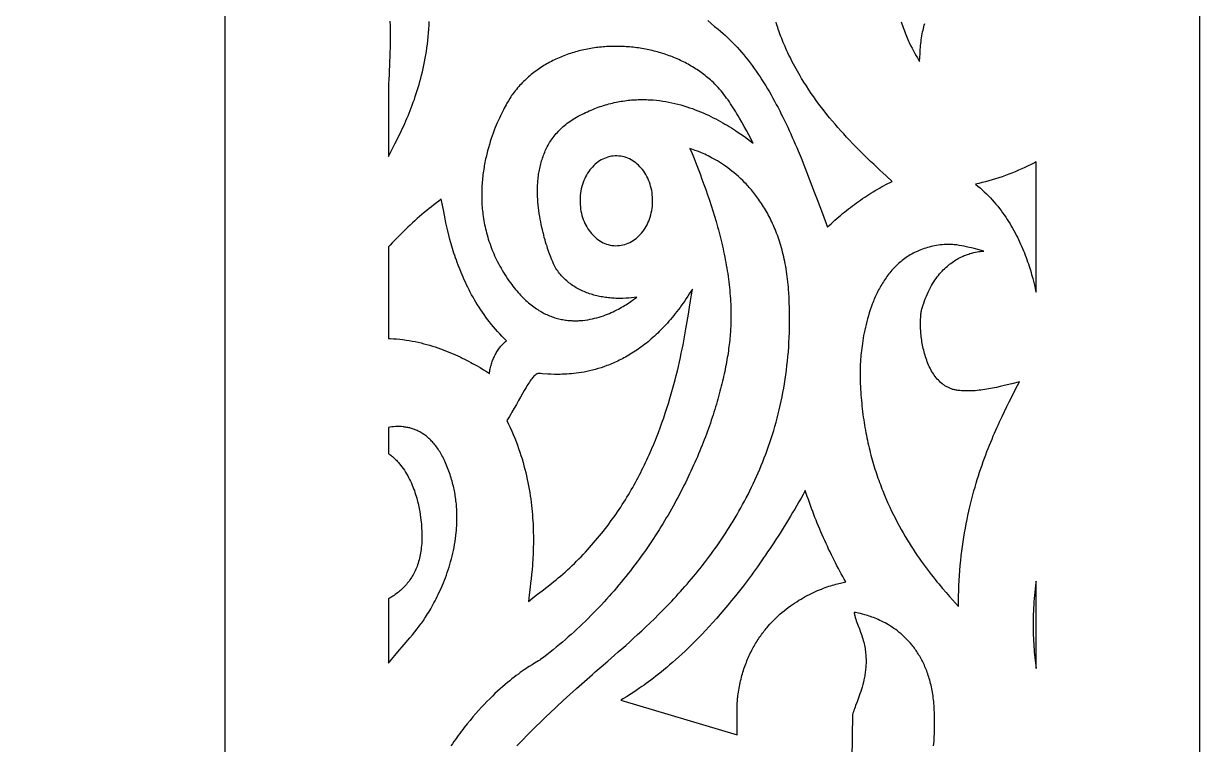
# Model space of a CAD drawing. Extents: x -750 to 750, y -1000 to 1000.
# Drawn here: x 462.2 to 750, y -766.8 to -590.3 of the extents above; entities that cross this region are included whole.
import ezdxf

# ---------------------------------------------------------------- set-up
doc = ezdxf.new("R2010")
doc.units = 0
doc.layers.add('LAYER_1', color=18, linetype='CONTINUOUS')

msp = doc.modelspace()

# ---------------------------------------------------------------- linework, layer by layer
at = {"layer": 'LAYER_1'}
msp.add_lwpolyline([(750, 1000), (750, -1000), (511.5, -1000), (511.5, -26.78, -0.552147), (473.91, 68.45, -0.070235), (474.88, 69.45, 0.182251), (510.5, 127.16, -0.489736), (485.57, 203.28, -0.214305), (489.06, 205.44, 1), (483.05, 250.67, -0.426497), (477.41, 255.17), (475.67, 274.46, -0.515467)], format="xyb", dxfattribs=at)
for points in [[(551.86, -589.76), (551.89, -590.84), (551.9, -591.92), (551.91, -593.01), (551.9, -594.1), (551.89, -595.19), (551.88, -596.28), (551.85, -597.37), (551.82, -598.47), (551.78, -599.56), (551.74, -600.65), (551.69, -601.75), (551.63, -602.84), (551.57, -603.94), (551.5, -605.04), (551.5, -605.08), (551.5, -622.82), (552.08, -621.72), (552.58, -620.77), (553.09, -619.77), (553.62, -618.73), (554.15, -617.66), (554.42, -617.1), (554.69, -616.53), (554.96, -615.96), (555.23, -615.37), (555.5, -614.77), (555.76, -614.16), (556.03, -613.54), (556.3, -612.91), (556.56, -612.27), (556.82, -611.61), (557.08, -610.95), (557.33, -610.28), (557.58, -609.59), (557.83, -608.89), (558.07, -608.19), (558.31, -607.47), (558.55, -606.74), (558.77, -606), (558.99, -605.25), (559.21, -604.48), (559.42, -603.71), (559.62, -602.92), (559.81, -602.13), (559.99, -601.32), (560.17, -600.5), (560.34, -599.67), (560.49, -598.83), (560.64, -597.98), (560.78, -597.12), (560.91, -596.24), (561.03, -595.35), (561.13, -594.46), (561.22, -593.55), (561.31, -592.63), (561.38, -591.7), (561.43, -590.75), (561.47, -589.8)], [(629.64, -589.6), (630.49, -590.32), (631.33, -591.02), (632.16, -591.69), (632.78, -592.2), (633.39, -592.72), (633.99, -593.26), (634.58, -593.8), (635.16, -594.36), (635.73, -594.94), (636.29, -595.52), (636.85, -596.12), (637.4, -596.72), (637.94, -597.34), (638.47, -597.97), (638.99, -598.61), (639.51, -599.26), (640.02, -599.92), (640.52, -600.6), (641.01, -601.28), (641.5, -601.97), (641.98, -602.67), (642.45, -603.37), (642.92, -604.09), (643.38, -604.82), (643.83, -605.55), (644.28, -606.29), (644.72, -607.04), (645.16, -607.8), (645.59, -608.56), (646.01, -609.33), (646.43, -610.11), (646.84, -610.89), (647.25, -611.68), (647.65, -612.47), (648.05, -613.27), (648.44, -614.08), (648.83, -614.89), (649.21, -615.7), (649.59, -616.52), (649.96, -617.34), (650.33, -618.17), (650.7, -619), (651.06, -619.84), (651.42, -620.67), (651.78, -621.51), (652.47, -623.2), (653.16, -624.9), (653.84, -626.6), (654.5, -628.3), (655.15, -630.01), (655.8, -631.72), (656.44, -633.42), (657.7, -636.81), (658.95, -640.17), (659.4, -639.74), (659.85, -639.31), (660.31, -638.89), (660.77, -638.47), (661.24, -638.06), (661.71, -637.65), (662.18, -637.25), (662.65, -636.85), (663.13, -636.46), (663.61, -636.07), (664.1, -635.69), (664.58, -635.31), (665.07, -634.94), (665.56, -634.57), (666.06, -634.21), (666.56, -633.86), (667.06, -633.51), (667.56, -633.16), (668.06, -632.82), (668.57, -632.49), (669.08, -632.16), (669.59, -631.84), (670.1, -631.52), (670.62, -631.21), (671.14, -630.91), (671.66, -630.61), (672.18, -630.31), (672.7, -630.03), (673.23, -629.74), (673.76, -629.47), (674.28, -629.2), (674.81, -628.94), (673.29, -627.56), (672.53, -626.87), (671.77, -626.17), (671.02, -625.47), (670.26, -624.76), (669.51, -624.05), (668.76, -623.33), (668.02, -622.61), (667.27, -621.87), (666.54, -621.14), (665.8, -620.39), (665.07, -619.64), (664.35, -618.89), (663.63, -618.12), (662.92, -617.35), (662.22, -616.57), (661.52, -615.78), (660.82, -614.98), (660.14, -614.18), (659.46, -613.36), (658.79, -612.54), (658.13, -611.71), (657.48, -610.87), (656.84, -610.01), (656.21, -609.15), (655.58, -608.28), (654.97, -607.4), (654.37, -606.51), (653.78, -605.6), (653.2, -604.69), (652.91, -604.22), (652.63, -603.76), (652.27, -603.15), (651.92, -602.56), (651.58, -601.97), (651.25, -601.38), (650.94, -600.81), (650.63, -600.24), (650.34, -599.68), (650.05, -599.12), (649.78, -598.57), (649.52, -598.03), (649.26, -597.5), (649.02, -596.97), (648.78, -596.45), (648.56, -595.94), (648.34, -595.44), (648.13, -594.94), (647.93, -594.46), (647.74, -593.98), (647.56, -593.5), (647.38, -593.04), (647.21, -592.58), (647.06, -592.13), (646.9, -591.69), (646.76, -591.26), (646.62, -590.84), (646.49, -590.42), (646.37, -590.01)], [(677, -589.89), (677.15, -590.35), (677.3, -590.81), (677.45, -591.26), (677.61, -591.7), (677.77, -592.14), (677.94, -592.57), (678.1, -592.99), (678.27, -593.4), (678.44, -593.81), (678.62, -594.2), (678.79, -594.59), (678.97, -594.97), (679.31, -595.69), (679.66, -596.38), (680, -597.03), (680.33, -597.64), (680.65, -598.21), (680.96, -598.72), (681.24, -599.19), (681.51, -599.62), (681.55, -598.64), (681.6, -597.67), (681.63, -597.18), (681.66, -596.69), (681.7, -596.21), (681.74, -595.72), (681.79, -595.24), (681.85, -594.76), (681.91, -594.28), (681.98, -593.8), (682.05, -593.32), (682.14, -592.85), (682.23, -592.37), (682.34, -591.9), (682.43, -591.49), (682.54, -591.09), (682.65, -590.68), (682.76, -590.29)], [(582.93, -767.13), (583.72, -766.3), (584.52, -765.47), (585.32, -764.65), (586.13, -763.84), (586.93, -763.04), (587.74, -762.24), (588.56, -761.44), (589.37, -760.66), (590.19, -759.87), (591.01, -759.1), (592.65, -757.56), (594.29, -756.05), (595.92, -754.55), (597.55, -753.08), (600.78, -750.18), (601.42, -749.61), (602.1, -749.01), (603.57, -747.74), (605.16, -746.37), (606.86, -744.9), (607.74, -744.13), (608.65, -743.33), (609.58, -742.51), (610.54, -741.66), (611.51, -740.78), (612.49, -739.88), (613.5, -738.95), (614.51, -738), (615.54, -737.01), (616.58, -736), (617.63, -734.96), (618.69, -733.9), (619.75, -732.8), (620.28, -732.25), (620.82, -731.68), (621.35, -731.11), (621.89, -730.53), (622.42, -729.94), (622.96, -729.35), (623.5, -728.75), (624.03, -728.14), (624.57, -727.53), (625.1, -726.9), (625.64, -726.27), (626.17, -725.64), (626.7, -724.99), (627.23, -724.34), (627.76, -723.68), (628.29, -723.01), (628.82, -722.34), (629.34, -721.66), (629.86, -720.97), (630.38, -720.27), (630.89, -719.57), (631.41, -718.85), (631.92, -718.13), (632.43, -717.41), (632.93, -716.67), (633.43, -715.93), (633.92, -715.18), (634.42, -714.42), (634.9, -713.65), (635.39, -712.88), (635.87, -712.09), (636.34, -711.3), (636.81, -710.51), (637.27, -709.7), (637.73, -708.89), (638.18, -708.06), (638.63, -707.23), (639.07, -706.4), (639.51, -705.55), (639.94, -704.7), (640.36, -703.83), (640.77, -702.96), (641.18, -702.08), (641.58, -701.2), (641.98, -700.3), (642.36, -699.4), (642.74, -698.49), (643.11, -697.57), (643.48, -696.64), (643.83, -695.7), (644.18, -694.76), (644.52, -693.8), (644.85, -692.84), (645.17, -691.87), (645.48, -690.89), (645.78, -689.9), (646.07, -688.91), (646.35, -687.9), (646.62, -686.89), (646.88, -685.87), (647.14, -684.84), (647.38, -683.8), (647.61, -682.75), (647.83, -681.69), (648.03, -680.63), (648.23, -679.55), (648.41, -678.47), (648.59, -677.38), (648.75, -676.28), (648.9, -675.17), (649.04, -674.05), (649.16, -672.92), (649.27, -671.78), (649.37, -670.64), (649.46, -669.48), (649.53, -668.32), (649.59, -667.14), (649.64, -665.96), (649.67, -664.77), (649.69, -663.57), (649.69, -662.36), (649.68, -661.14), (649.65, -659.91), (649.61, -658.67), (649.56, -657.43), (649.49, -656.17), (649.44, -655.49), (649.39, -654.82), (649.33, -654.16), (649.26, -653.5), (649.19, -652.85), (649.11, -652.22), (649.02, -651.59), (648.93, -650.97), (648.83, -650.35), (648.73, -649.75), (648.62, -649.15), (648.5, -648.56), (648.38, -647.98), (648.25, -647.41), (648.12, -646.85), (647.98, -646.29), (647.83, -645.74), (647.68, -645.2), (647.53, -644.67), (647.37, -644.14), (647.21, -643.62), (647.04, -643.11), (646.86, -642.61), (646.68, -642.11), (646.5, -641.62), (646.32, -641.14), (646.12, -640.67), (645.93, -640.2), (645.73, -639.74), (645.53, -639.29), (645.32, -638.84), (645.11, -638.41), (644.9, -637.97), (644.68, -637.55), (644.46, -637.13), (644.24, -636.72), (644.01, -636.32), (643.78, -635.92), (643.55, -635.53), (643.31, -635.15), (643.07, -634.77), (642.83, -634.4), (642.59, -634.03), (642.35, -633.67), (642.1, -633.32), (641.85, -632.98), (641.6, -632.64), (641.35, -632.3), (641.09, -631.98), (640.84, -631.65), (640.58, -631.34), (640.32, -631.03), (640.06, -630.73), (639.8, -630.43), (639.54, -630.14), (639.28, -629.85), (639.01, -629.57), (638.75, -629.3), (638.22, -628.76), (637.69, -628.25), (637.15, -627.76), (636.62, -627.3), (636.09, -626.85), (635.56, -626.42), (635.04, -626.01), (634.52, -625.62), (634, -625.25), (633.49, -624.9), (632.99, -624.57), (632.49, -624.26), (632, -623.96), (631.53, -623.68), (631.06, -623.41), (630.6, -623.16), (630.16, -622.93), (629.73, -622.71), (629.31, -622.51), (628.91, -622.32), (628.52, -622.14), (628.15, -621.98), (627.8, -621.83), (627.16, -621.57), (626.59, -621.36), (625.73, -621.06), (625.45, -620.97), (625.28, -620.91), (625.79, -622.14), (626.29, -623.38), (626.78, -624.62), (627.27, -625.88), (627.75, -627.14), (628.23, -628.41), (628.7, -629.68), (629.16, -630.96), (629.61, -632.25), (630.05, -633.55), (630.48, -634.85), (630.89, -636.16), (631.29, -637.47), (631.68, -638.79), (631.87, -639.45), (632.06, -640.11), (632.24, -640.77), (632.41, -641.44), (632.59, -642.1), (632.76, -642.77), (632.92, -643.44), (633.08, -644.11), (633.24, -644.78), (633.39, -645.45), (633.53, -646.12), (633.67, -646.79), (633.81, -647.46), (633.94, -648.14), (634.07, -648.82), (634.19, -649.49), (634.3, -650.17), (634.41, -650.85), (634.52, -651.53), (634.62, -652.21), (634.71, -652.89), (634.79, -653.57), (634.88, -654.25), (634.95, -654.93), (635.02, -655.61), (635.08, -656.3), (635.13, -656.98), (635.18, -657.67), (635.22, -658.35), (635.26, -659.04), (635.29, -659.72), (635.31, -660.41), (635.32, -661.1), (635.33, -661.78), (635.33, -662.47), (635.32, -663.16), (635.31, -663.6), (635.3, -664.04), (635.28, -664.49), (635.25, -664.95), (635.23, -665.42), (635.19, -665.89), (635.16, -666.37), (635.12, -666.86), (635.07, -667.35), (635.02, -667.85), (634.96, -668.36), (634.9, -668.87), (634.83, -669.39), (634.76, -669.92), (634.69, -670.45), (634.61, -670.99), (634.52, -671.53), (634.43, -672.08), (634.34, -672.64), (634.24, -673.2), (634.13, -673.76), (634.02, -674.34), (633.91, -674.91), (633.79, -675.5), (633.66, -676.08), (633.53, -676.68), (633.4, -677.27), (633.26, -677.88), (633.11, -678.48), (632.96, -679.1), (632.8, -679.71), (632.64, -680.33), (632.47, -680.96), (632.3, -681.59), (632.12, -682.22), (631.94, -682.86), (631.75, -683.5), (631.56, -684.15), (631.36, -684.8), (631.16, -685.45), (630.94, -686.11), (630.73, -686.77), (630.51, -687.43), (630.28, -688.1), (630.05, -688.77), (629.81, -689.45), (629.57, -690.12), (629.32, -690.8), (629.06, -691.48), (628.8, -692.17), (628.53, -692.86), (628.26, -693.55), (627.98, -694.24), (627.7, -694.93), (627.41, -695.63), (627.11, -696.33), (626.81, -697.03), (626.5, -697.74), (626.19, -698.44), (625.87, -699.15), (625.54, -699.86), (625.21, -700.57), (624.87, -701.28), (624.53, -701.99), (624.18, -702.71), (623.82, -703.42), (623.46, -704.14), (623.09, -704.86), (622.72, -705.57), (622.34, -706.29), (621.95, -707.01), (621.56, -707.73), (621.16, -708.45), (620.75, -709.17), (620.34, -709.9), (619.92, -710.62), (619.49, -711.34), (619.06, -712.06), (618.63, -712.78), (618.18, -713.5), (617.73, -714.23), (617.27, -714.95), (616.81, -715.67), (616.34, -716.39), (615.86, -717.11), (615.38, -717.82), (614.88, -718.54), (614.39, -719.26), (613.88, -719.97), (613.37, -720.69), (612.85, -721.4), (612.33, -722.11), (611.8, -722.82), (611.26, -723.53), (610.72, -724.24), (610.16, -724.94), (609.61, -725.65), (609.04, -726.35), (608.47, -727.05), (607.89, -727.74), (607.3, -728.44), (606.71, -729.13), (606.11, -729.82), (605.5, -730.51), (604.88, -731.19), (604.26, -731.88), (603.63, -732.56), (603, -733.23), (602.35, -733.91), (601.7, -734.58), (601.04, -735.24), (600.38, -735.91), (599.7, -736.57), (599.02, -737.23), (598.34, -737.88), (597.64, -738.53), (596.94, -739.17), (596.23, -739.82), (595.51, -740.45), (594.79, -741.09), (594.06, -741.72), (593.32, -742.34), (592.57, -742.96), (591.81, -743.58), (591.05, -744.19), (590.28, -744.8), (589.5, -745.4), (588.72, -746), (588.63, -746.06), (588.51, -746.14), (588.2, -746.33), (587.25, -746.89), (586.63, -747.27), (585.92, -747.72), (585.53, -747.97), (585.12, -748.25), (584.69, -748.54), (584.24, -748.85), (583.77, -749.18), (583.29, -749.53), (582.78, -749.91), (582.26, -750.3), (581.73, -750.72), (581.17, -751.16), (580.61, -751.63), (580.03, -752.12), (579.43, -752.63), (578.82, -753.17), (578.2, -753.73), (577.57, -754.32), (576.93, -754.94), (576.27, -755.58), (575.61, -756.25), (574.94, -756.95), (574.26, -757.67), (573.57, -758.43), (572.87, -759.21), (572.17, -760.03), (571.47, -760.87), (570.75, -761.74), (570.04, -762.65), (569.68, -763.11), (569.32, -763.59), (568.95, -764.07), (568.59, -764.55), (568.23, -765.05), (567.87, -765.56), (567.5, -766.07), (567.14, -766.59), (566.77, -767.12)], [(684.93, -767.13), (684.98, -766.53), (685.03, -765.94), (685.06, -765.37), (685.1, -764.8), (685.12, -764.24), (685.14, -763.7), (685.16, -763.17), (685.17, -762.65), (685.18, -761.65), (685.18, -760.7), (685.16, -759.82), (685.14, -758.99), (685.1, -758.24), (685.08, -757.74), (685.04, -757.25), (685, -756.76), (684.95, -756.28), (684.9, -755.81), (684.84, -755.34), (684.78, -754.89), (684.71, -754.43), (684.64, -753.99), (684.56, -753.55), (684.47, -753.12), (684.38, -752.69), (684.29, -752.28), (684.19, -751.86), (684.09, -751.46), (683.98, -751.06), (683.87, -750.66), (683.75, -750.28), (683.63, -749.9), (683.5, -749.52), (683.37, -749.15), (683.24, -748.79), (683.1, -748.43), (682.96, -748.08), (682.81, -747.74), (682.66, -747.4), (682.51, -747.07), (682.35, -746.74), (682.19, -746.42), (682.03, -746.1), (681.87, -745.79), (681.7, -745.49), (681.52, -745.19), (681.35, -744.89), (681.17, -744.6), (680.99, -744.32), (680.81, -744.04), (680.62, -743.77), (680.43, -743.5), (680.24, -743.24), (680.05, -742.98), (679.86, -742.73), (679.66, -742.48), (679.46, -742.24), (679.26, -742), (679.06, -741.77), (678.85, -741.54), (678.65, -741.32), (678.23, -740.89), (677.81, -740.47), (677.38, -740.08), (676.95, -739.7), (676.52, -739.34), (676.09, -738.99), (675.65, -738.67), (675.22, -738.36), (674.78, -738.06), (674.34, -737.78), (673.91, -737.51), (673.48, -737.26), (673.05, -737.02), (672.63, -736.8), (672.21, -736.59), (671.8, -736.39), (671.39, -736.2), (670.99, -736.03), (670.6, -735.87), (670.21, -735.72), (669.84, -735.58), (669.47, -735.45), (669.12, -735.33), (668.77, -735.22), (668.13, -735.02), (667.53, -734.86), (667, -734.74), (666.54, -734.63), (665.84, -734.5), (665.48, -734.44), (665.52, -734.65), (665.56, -734.86), (665.6, -735.08), (665.65, -735.28), (665.76, -735.7), (665.88, -736.11), (666.01, -736.52), (666.14, -736.92), (666.29, -737.32), (666.44, -737.72), (666.75, -738.51), (667.05, -739.31), (667.2, -739.71), (667.35, -740.11), (667.48, -740.52), (667.61, -740.93), (667.72, -741.32), (667.82, -741.72), (667.91, -742.11), (668, -742.5), (668.07, -742.89), (668.14, -743.27), (668.2, -743.65), (668.25, -744.03), (668.29, -744.41), (668.32, -744.78), (668.35, -745.15), (668.37, -745.51), (668.38, -745.87), (668.39, -746.23), (668.39, -746.59), (668.38, -746.94), (668.37, -747.29), (668.35, -747.64), (668.32, -747.98), (668.29, -748.32), (668.25, -748.66), (668.21, -748.99), (668.17, -749.32), (668.12, -749.65), (668.06, -749.97), (668.01, -750.29), (667.94, -750.6), (667.88, -750.92), (667.74, -751.53), (667.59, -752.13), (667.42, -752.71), (667.26, -753.27), (667.08, -753.82), (666.9, -754.36), (666.72, -754.88), (666.54, -755.38), (666.18, -756.33), (665.84, -757.21), (665.69, -757.62), (665.54, -758.02), (665.41, -758.4), (665.29, -758.75), (665.19, -759.09), (665.11, -759.41), (664.69, -787.05)]]:
    msp.add_lwpolyline(points, dxfattribs=at)
for points in [[(606.63, -595.91), (606.2, -595.91), (605.76, -595.93), (605.33, -595.95), (604.9, -595.97), (604.47, -596), (604.04, -596.03), (603.6, -596.07), (603.18, -596.12), (602.75, -596.16), (602.32, -596.22), (601.89, -596.28), (601.47, -596.34), (601.04, -596.41), (600.62, -596.48), (600.19, -596.56), (599.77, -596.65), (599.35, -596.74), (598.93, -596.83), (598.52, -596.93), (598.1, -597.03), (597.69, -597.14), (597.28, -597.26), (596.87, -597.38), (596.46, -597.5), (596.05, -597.63), (595.65, -597.76), (595.25, -597.9), (594.85, -598.05), (594.45, -598.2), (594.05, -598.35), (593.66, -598.52), (593.27, -598.68), (592.88, -598.85), (592.5, -599.03), (592.12, -599.21), (591.74, -599.39), (591.36, -599.59), (590.99, -599.78), (590.62, -599.99), (590.25, -600.19), (589.88, -600.4), (589.52, -600.62), (589.16, -600.85), (588.81, -601.07), (588.46, -601.31), (588.11, -601.55), (587.77, -601.79), (587.43, -602.04), (587.09, -602.29), (586.76, -602.55), (586.43, -602.82), (586.1, -603.09), (585.78, -603.36), (585.47, -603.65), (585.16, -603.93), (584.85, -604.22), (584.54, -604.52), (584.24, -604.82), (583.95, -605.13), (583.66, -605.44), (583.37, -605.76), (583.09, -606.09), (582.82, -606.42), (582.54, -606.75), (582.28, -607.09), (582.02, -607.44), (581.76, -607.79), (581.64, -607.96), (581.45, -608.25), (581.19, -608.67), (580.86, -609.2), (580.49, -609.84), (580.29, -610.2), (580.07, -610.59), (579.85, -611.01), (579.62, -611.45), (579.39, -611.91), (579.15, -612.4), (578.9, -612.91), (578.65, -613.44), (578.4, -614), (578.14, -614.58), (577.89, -615.18), (577.64, -615.8), (577.38, -616.45), (577.14, -617.11), (576.89, -617.79), (576.65, -618.49), (576.42, -619.21), (576.19, -619.95), (575.97, -620.7), (575.76, -621.47), (575.56, -622.26), (575.37, -623.06), (575.28, -623.46), (575.19, -623.87), (575.11, -624.29), (575.03, -624.71), (574.95, -625.13), (574.88, -625.55), (574.81, -625.98), (574.74, -626.41), (574.68, -626.85), (574.62, -627.28), (574.57, -627.72), (574.52, -628.17), (574.48, -628.62), (574.44, -629.07), (574.4, -629.52), (574.37, -629.97), (574.35, -630.43), (574.33, -630.89), (574.32, -631.36), (574.31, -631.82), (574.31, -632.29), (574.31, -632.76), (574.32, -633.23), (574.33, -633.71), (574.35, -634.19), (574.38, -634.66), (574.42, -635.15), (574.46, -635.63), (574.5, -636.12), (574.56, -636.6), (574.62, -637.09), (574.68, -637.58), (574.76, -638.07), (574.84, -638.57), (574.93, -639.06), (575.03, -639.56), (575.13, -640.06), (575.25, -640.56), (575.37, -641.06), (575.5, -641.56), (575.63, -642.06), (575.78, -642.57), (575.93, -643.07), (576.09, -643.58), (576.27, -644.09), (576.45, -644.59), (576.63, -645.1), (576.83, -645.61), (577.04, -646.12), (577.26, -646.63), (577.48, -647.14), (577.72, -647.65), (577.96, -648.16), (578.22, -648.67), (578.49, -649.19), (578.76, -649.7), (579.05, -650.21), (579.34, -650.72), (579.65, -651.23), (579.97, -651.74), (580.3, -652.26), (580.64, -652.77), (580.99, -653.28), (581.35, -653.79), (581.66, -654.21), (581.97, -654.62), (582.28, -655.01), (582.59, -655.4), (582.9, -655.77), (583.21, -656.14), (583.53, -656.49), (583.84, -656.83), (584.16, -657.16), (584.48, -657.48), (584.8, -657.79), (585.12, -658.09), (585.44, -658.38), (585.76, -658.66), (586.08, -658.92), (586.4, -659.18), (586.72, -659.43), (587.05, -659.67), (587.37, -659.9), (587.69, -660.12), (588.02, -660.33), (588.34, -660.54), (588.67, -660.73), (588.99, -660.92), (589.32, -661.09), (589.64, -661.26), (589.97, -661.42), (590.29, -661.57), (590.61, -661.71), (590.94, -661.85), (591.26, -661.97), (591.58, -662.09), (591.91, -662.2), (592.23, -662.31), (592.55, -662.4), (592.87, -662.49), (593.19, -662.58), (593.51, -662.65), (593.83, -662.72), (594.15, -662.78), (594.47, -662.84), (594.79, -662.89), (595.1, -662.93), (595.42, -662.96), (595.73, -662.99), (596.04, -663.02), (596.35, -663.04), (596.66, -663.05), (596.97, -663.06), (597.28, -663.06), (597.58, -663.05), (597.89, -663.05), (598.19, -663.03), (598.49, -663.01), (598.79, -662.99), (599.09, -662.96), (599.68, -662.89), (600.26, -662.81), (600.84, -662.71), (601.4, -662.59), (601.96, -662.46), (602.51, -662.32), (603.04, -662.16), (603.57, -662), (604.09, -661.82), (604.59, -661.64), (605.09, -661.45), (605.57, -661.25), (606.04, -661.05), (606.5, -660.84), (606.94, -660.63), (607.37, -660.42), (607.78, -660.2), (608.18, -659.99), (608.57, -659.77), (608.93, -659.56), (609.29, -659.35), (609.62, -659.15), (610.24, -658.76), (610.79, -658.39), (611.26, -658.06), (611.96, -657.55), (612.31, -657.29), (611.65, -657.39), (610.98, -657.46), (610.29, -657.53), (609.6, -657.57), (608.9, -657.6), (608.55, -657.6), (608.19, -657.6), (607.84, -657.6), (607.48, -657.59), (607.12, -657.58), (606.76, -657.56), (606.4, -657.54), (606.05, -657.51), (605.69, -657.48), (605.33, -657.44), (604.97, -657.4), (604.61, -657.35), (604.25, -657.29), (603.89, -657.23), (603.54, -657.17), (603.18, -657.1), (602.83, -657.02), (602.47, -656.94), (602.12, -656.85), (601.77, -656.76), (601.42, -656.66), (601.08, -656.55), (600.73, -656.44), (600.39, -656.32), (600.05, -656.2), (599.71, -656.07), (599.38, -655.93), (599.05, -655.79), (598.72, -655.64), (598.4, -655.48), (598.08, -655.32), (597.76, -655.15), (597.45, -654.97), (597.14, -654.79), (596.84, -654.6), (596.54, -654.4), (596.25, -654.19), (595.96, -653.98), (595.67, -653.77), (595.39, -653.54), (595.12, -653.31), (594.85, -653.07), (594.58, -652.82), (594.33, -652.56), (594.07, -652.3), (593.83, -652.03), (593.59, -651.75), (593.36, -651.47), (593.13, -651.17), (592.91, -650.87), (592.7, -650.56), (592.5, -650.25), (592.3, -649.92), (592.11, -649.59), (592.03, -649.42), (591.89, -649.12), (591.7, -648.68), (591.48, -648.13), (591.21, -647.46), (590.92, -646.69), (590.77, -646.26), (590.62, -645.81), (590.46, -645.34), (590.3, -644.84), (590.13, -644.33), (589.97, -643.79), (589.81, -643.23), (589.64, -642.66), (589.49, -642.07), (589.33, -641.46), (589.18, -640.84), (589.03, -640.2), (588.89, -639.54), (588.75, -638.88), (588.63, -638.2), (588.51, -637.51), (588.4, -636.82), (588.3, -636.11), (588.22, -635.39), (588.14, -634.67), (588.08, -633.94), (588.03, -633.21), (588.01, -632.84), (588, -632.47), (587.99, -632.1), (587.98, -631.73), (587.98, -631.35), (587.98, -630.98), (587.98, -630.61), (587.99, -630.23), (588.01, -629.86), (588.03, -629.49), (588.05, -629.11), (588.08, -628.74), (588.12, -628.37), (588.16, -627.99), (588.2, -627.62), (588.25, -627.25), (588.31, -626.88), (588.37, -626.51), (588.44, -626.14), (588.51, -625.77), (588.59, -625.4), (588.68, -625.04), (588.77, -624.67), (588.86, -624.31), (588.97, -623.95), (589.08, -623.59), (589.2, -623.23), (589.32, -622.88), (589.45, -622.53), (589.59, -622.18), (589.73, -621.83), (589.88, -621.48), (590.04, -621.14), (590.21, -620.8), (590.38, -620.46), (590.57, -620.12), (590.76, -619.79), (590.95, -619.46), (591.16, -619.14), (591.37, -618.82), (591.59, -618.5), (591.82, -618.18), (592.06, -617.87), (592.31, -617.56), (592.56, -617.26), (592.83, -616.96), (593.1, -616.67), (593.38, -616.38), (593.67, -616.09), (593.97, -615.81), (594.28, -615.53), (594.6, -615.26), (594.93, -614.99), (595.27, -614.73), (595.62, -614.48), (595.98, -614.22), (596.34, -613.98), (596.72, -613.74), (597.11, -613.5), (597.51, -613.27), (597.96, -613.02), (598.41, -612.78), (598.85, -612.55), (599.3, -612.33), (599.75, -612.11), (600.19, -611.91), (600.64, -611.71), (601.08, -611.51), (601.52, -611.33), (601.97, -611.15), (602.41, -610.98), (602.85, -610.82), (603.29, -610.66), (603.73, -610.52), (604.16, -610.38), (604.6, -610.24), (605.03, -610.12), (605.47, -610), (605.9, -609.88), (606.33, -609.78), (606.76, -609.68), (607.19, -609.58), (607.62, -609.5), (608.04, -609.42), (608.47, -609.34), (608.89, -609.28), (609.32, -609.21), (609.74, -609.16), (610.16, -609.11), (610.58, -609.06), (610.99, -609.03), (611.41, -608.99), (611.82, -608.97), (612.24, -608.95), (612.65, -608.93), (613.06, -608.92), (613.46, -608.91), (613.87, -608.91), (614.28, -608.92), (614.68, -608.93), (615.08, -608.95), (615.48, -608.97), (615.88, -608.99), (616.27, -609.02), (617.06, -609.09), (617.84, -609.18), (618.61, -609.29), (619.38, -609.41), (620.14, -609.55), (620.88, -609.71), (621.62, -609.88), (622.36, -610.06), (623.08, -610.25), (623.79, -610.46), (624.5, -610.68), (625.2, -610.91), (625.88, -611.15), (626.56, -611.4), (627.23, -611.66), (627.88, -611.93), (628.53, -612.21), (629.17, -612.49), (629.79, -612.78), (630.41, -613.07), (631.01, -613.37), (631.6, -613.67), (632.19, -613.98), (632.76, -614.29), (633.31, -614.6), (633.86, -614.92), (634.39, -615.23), (634.91, -615.55), (635.42, -615.86), (635.92, -616.18), (636.4, -616.49), (636.87, -616.8), (637.77, -617.4), (638.61, -617.99), (639.4, -618.56), (640.13, -619.1), (640.8, -619.6), (639.68, -617.55), (639.11, -616.52), (638.55, -615.49), (637.97, -614.46), (637.39, -613.44), (637.1, -612.93), (636.8, -612.43), (636.5, -611.93), (636.19, -611.43), (635.88, -610.94), (635.57, -610.46), (635.25, -609.98), (634.93, -609.5), (634.61, -609.03), (634.27, -608.57), (633.94, -608.12), (633.6, -607.67), (633.25, -607.23), (632.89, -606.8), (632.53, -606.38), (632.16, -605.96), (631.79, -605.56), (631.41, -605.17), (631.02, -604.78), (630.62, -604.41), (630.31, -604.13), (630, -603.86), (629.68, -603.59), (629.36, -603.32), (629.03, -603.06), (628.7, -602.81), (628.37, -602.56), (628.03, -602.31), (627.69, -602.07), (627.34, -601.83), (626.99, -601.6), (626.64, -601.37), (626.29, -601.14), (625.93, -600.92), (625.56, -600.71), (625.2, -600.5), (624.83, -600.29), (624.46, -600.09), (624.08, -599.89), (623.71, -599.7), (623.33, -599.51), (622.94, -599.33), (622.56, -599.15), (622.17, -598.98), (621.78, -598.81), (621.38, -598.65), (620.99, -598.49), (620.59, -598.33), (620.19, -598.18), (619.79, -598.04), (619.38, -597.9), (618.97, -597.76), (618.57, -597.63), (618.15, -597.5), (617.74, -597.38), (617.33, -597.27), (616.91, -597.15), (616.49, -597.05), (616.08, -596.94), (615.66, -596.85), (615.23, -596.75), (614.81, -596.66), (614.39, -596.58), (613.96, -596.5), (613.53, -596.43), (613.11, -596.36), (612.68, -596.29), (612.25, -596.24), (611.82, -596.18), (611.39, -596.13), (610.96, -596.09), (610.53, -596.05), (610.09, -596.01), (609.66, -595.98), (609.23, -595.95), (608.8, -595.93), (608.36, -595.92), (607.93, -595.91), (607.5, -595.9), (607.06, -595.9)], [(607.43, -622.71), (606.98, -622.72), (606.52, -622.75), (606.08, -622.81), (605.64, -622.89), (605.21, -623.01), (604.78, -623.15), (604.37, -623.31), (603.96, -623.5), (603.56, -623.71), (603.18, -623.94), (602.8, -624.2), (602.44, -624.47), (602.08, -624.77), (601.74, -625.09), (601.41, -625.43), (601.1, -625.79), (600.8, -626.16), (600.51, -626.55), (600.24, -626.96), (599.99, -627.39), (599.75, -627.83), (599.53, -628.28), (599.33, -628.75), (599.14, -629.23), (598.98, -629.73), (598.83, -630.24), (598.7, -630.76), (598.59, -631.28), (598.51, -631.82), (598.44, -632.37), (598.4, -632.93), (598.38, -633.49), (598.38, -634.06), (598.41, -634.62), (598.46, -635.17), (598.53, -635.71), (598.62, -636.25), (598.73, -636.77), (598.86, -637.28), (599.01, -637.79), (599.18, -638.28), (599.37, -638.76), (599.58, -639.22), (599.81, -639.67), (600.05, -640.11), (600.3, -640.53), (600.58, -640.94), (600.87, -641.32), (601.17, -641.69), (601.49, -642.05), (601.82, -642.38), (602.16, -642.7), (602.52, -642.99), (602.89, -643.26), (603.27, -643.51), (603.66, -643.74), (604.06, -643.95), (604.47, -644.13), (604.89, -644.29), (605.31, -644.42), (605.75, -644.53), (606.19, -644.61), (606.64, -644.66), (607.1, -644.69), (607.56, -644.68), (608.01, -644.65), (608.46, -644.59), (608.9, -644.5), (609.33, -644.39), (609.75, -644.25), (610.17, -644.09), (610.57, -643.9), (610.97, -643.69), (611.36, -643.46), (611.73, -643.2), (612.1, -642.92), (612.45, -642.63), (612.79, -642.31), (613.12, -641.97), (613.43, -641.61), (613.73, -641.24), (614.02, -640.85), (614.29, -640.44), (614.54, -640.01), (614.78, -639.57), (615, -639.12), (615.21, -638.65), (615.39, -638.17), (615.56, -637.67), (615.71, -637.16), (615.83, -636.64), (615.94, -636.11), (616.03, -635.58), (616.09, -635.03), (616.14, -634.47), (616.16, -633.9), (616.15, -633.34), (616.13, -632.78), (616.08, -632.23), (616.01, -631.69), (615.92, -631.15), (615.8, -630.63), (615.67, -630.11), (615.52, -629.61), (615.35, -629.12), (615.16, -628.64), (614.95, -628.18), (614.73, -627.73), (614.49, -627.29), (614.23, -626.87), (613.96, -626.46), (613.67, -626.08), (613.37, -625.7), (613.05, -625.35), (612.72, -625.02), (612.37, -624.7), (612.02, -624.41), (611.65, -624.14), (611.27, -623.88), (610.88, -623.66), (610.48, -623.45), (610.07, -623.27), (609.65, -623.11), (609.22, -622.98), (608.78, -622.87), (608.34, -622.79), (607.89, -622.74)], [(709.61, -624.38), (708.83, -624.78), (708.05, -625.16), (707.27, -625.53), (706.48, -625.89), (705.69, -626.24), (704.9, -626.58), (704.1, -626.9), (703.3, -627.21), (702.5, -627.51), (701.69, -627.8), (700.89, -628.07), (700.08, -628.33), (699.27, -628.58), (698.45, -628.82), (697.64, -629.04), (696.82, -629.25), (696.01, -629.45), (695.19, -629.63), (695.75, -630.09), (696.29, -630.56), (696.82, -631.03), (697.34, -631.52), (697.85, -632), (698.34, -632.5), (698.82, -633), (699.28, -633.5), (699.74, -634.01), (700.18, -634.53), (700.61, -635.05), (701.03, -635.57), (701.43, -636.1), (701.82, -636.63), (702.21, -637.17), (702.58, -637.71), (702.94, -638.25), (703.29, -638.79), (703.63, -639.34), (703.95, -639.88), (704.27, -640.43), (704.58, -640.98), (704.88, -641.53), (705.17, -642.08), (705.45, -642.63), (705.72, -643.18), (705.98, -643.73), (706.23, -644.28), (706.47, -644.83), (706.7, -645.38), (706.93, -645.93), (707.15, -646.47), (707.36, -647.01), (707.56, -647.55), (707.75, -648.09), (707.94, -648.62), (708.12, -649.15), (708.29, -649.67), (708.46, -650.19), (708.62, -650.71), (708.77, -651.22), (708.92, -651.73), (709.06, -652.23), (709.2, -652.72), (709.45, -653.7), (709.68, -654.64), (709.89, -655.56), (710, -656.06), (710, -624.18)], [(563.83, -633.76), (563.23, -634.21), (562.63, -634.67), (562.03, -635.14), (561.44, -635.61), (560.85, -636.09), (560.26, -636.58), (559.68, -637.07), (559.1, -637.57), (558.53, -638.07), (557.96, -638.59), (557.39, -639.1), (556.82, -639.63), (556.26, -640.16), (555.7, -640.69), (555.15, -641.23), (554.6, -641.78), (554.05, -642.33), (553.5, -642.89), (552.96, -643.45), (552.42, -644.02), (551.88, -644.59), (551.5, -645.01), (551.5, -667.39), (551.89, -667.4), (552.69, -667.45), (553.47, -667.51), (554.25, -667.59), (555.02, -667.68), (555.79, -667.79), (556.54, -667.91), (557.29, -668.04), (558.02, -668.18), (558.75, -668.34), (559.47, -668.5), (560.18, -668.68), (560.88, -668.86), (561.56, -669.06), (562.24, -669.26), (562.91, -669.48), (563.57, -669.69), (564.22, -669.92), (564.86, -670.15), (565.49, -670.39), (566.1, -670.64), (566.71, -670.88), (567.3, -671.14), (567.88, -671.39), (568.45, -671.65), (569.01, -671.91), (569.56, -672.18), (570.09, -672.44), (570.61, -672.71), (571.12, -672.97), (571.62, -673.24), (572.1, -673.5), (572.57, -673.77), (573.03, -674.03), (573.91, -674.54), (574.73, -675.04), (575.49, -675.52), (576.2, -675.97), (576.23, -675.68), (576.28, -675.38), (576.33, -675.09), (576.39, -674.8), (576.45, -674.5), (576.53, -674.21), (576.61, -673.92), (576.69, -673.63), (576.78, -673.35), (576.88, -673.06), (576.99, -672.78), (577.1, -672.51), (577.22, -672.23), (577.34, -671.96), (577.47, -671.69), (577.6, -671.43), (577.74, -671.17), (577.89, -670.91), (578.04, -670.67), (578.19, -670.42), (578.35, -670.18), (578.51, -669.95), (578.68, -669.72), (578.86, -669.5), (579.03, -669.28), (579.21, -669.07), (579.4, -668.87), (579.59, -668.68), (579.78, -668.49), (579.98, -668.31), (580.18, -668.14), (580.38, -667.98), (579.81, -667.42), (579.26, -666.85), (578.72, -666.28), (578.2, -665.7), (577.68, -665.12), (577.19, -664.54), (576.7, -663.95), (576.23, -663.36), (575.77, -662.76), (575.33, -662.17), (574.9, -661.57), (574.48, -660.96), (574.07, -660.36), (573.67, -659.75), (573.29, -659.14), (572.91, -658.53), (572.55, -657.92), (572.2, -657.31), (571.86, -656.7), (571.53, -656.09), (571.21, -655.48), (570.9, -654.87), (570.6, -654.26), (570.31, -653.65), (570.03, -653.04), (569.76, -652.43), (569.5, -651.83), (569.25, -651.23), (569.01, -650.63), (568.77, -650.03), (568.55, -649.43), (568.33, -648.84), (568.12, -648.25), (567.91, -647.67), (567.72, -647.09), (567.53, -646.52), (567.35, -645.95), (567.18, -645.38), (567.01, -644.82), (566.85, -644.26), (566.7, -643.71), (566.55, -643.17), (566.27, -642.1), (566.02, -641.06), (565.78, -640.05), (565.56, -639.08), (565.36, -638.13), (565.18, -637.23), (565.01, -636.36), (564.7, -634.74), (564.43, -633.31)], [(688.14, -644.38), (687.84, -644.39), (687.53, -644.41), (687.05, -644.46), (686.57, -644.51), (686.1, -644.57), (685.64, -644.64), (685.18, -644.72), (684.74, -644.81), (684.3, -644.91), (683.86, -645.02), (683.44, -645.13), (683.02, -645.26), (682.61, -645.39), (682.2, -645.53), (681.81, -645.68), (681.42, -645.84), (681.03, -646.01), (680.66, -646.18), (680.29, -646.36), (679.92, -646.55), (679.57, -646.74), (679.22, -646.95), (678.87, -647.16), (678.54, -647.37), (678.21, -647.59), (677.88, -647.82), (677.56, -648.06), (677.25, -648.3), (676.95, -648.55), (676.65, -648.8), (676.35, -649.06), (676.07, -649.32), (675.78, -649.59), (675.51, -649.87), (675.24, -650.15), (674.97, -650.43), (674.71, -650.72), (674.46, -651.01), (674.21, -651.31), (673.97, -651.61), (673.73, -651.92), (673.5, -652.23), (673.28, -652.54), (673.06, -652.86), (672.84, -653.18), (672.63, -653.5), (672.42, -653.83), (672.22, -654.16), (672.03, -654.49), (671.84, -654.83), (671.65, -655.17), (671.47, -655.51), (671.29, -655.85), (671.12, -656.19), (670.95, -656.54), (670.79, -656.89), (670.63, -657.24), (670.48, -657.59), (670.33, -657.94), (670.18, -658.29), (670.04, -658.65), (669.9, -659), (669.64, -659.71), (669.39, -660.43), (669.16, -661.14), (668.95, -661.85), (668.74, -662.56), (668.56, -663.26), (668.38, -663.96), (668.22, -664.65), (668.07, -665.34), (667.93, -666.01), (667.8, -666.68), (667.69, -667.33), (667.58, -667.97), (667.49, -668.6), (667.4, -669.21), (667.33, -669.81), (667.26, -670.39), (667.2, -670.95), (667.14, -671.48), (667.1, -672), (667.06, -672.5), (667.02, -672.97), (666.97, -673.83), (666.94, -674.58), (666.92, -675.21), (666.92, -675.71), (666.92, -676.28), (666.93, -677), (666.95, -677.72), (666.98, -678.43), (667.01, -679.14), (667.05, -679.84), (667.09, -680.54), (667.14, -681.24), (667.19, -681.93), (667.25, -682.61), (667.32, -683.29), (667.39, -683.97), (667.46, -684.64), (667.54, -685.31), (667.63, -685.97), (667.72, -686.63), (667.81, -687.28), (667.91, -687.93), (668.01, -688.57), (668.12, -689.21), (668.23, -689.84), (668.35, -690.47), (668.47, -691.09), (668.6, -691.71), (668.73, -692.33), (668.86, -692.94), (669, -693.55), (669.14, -694.15), (669.28, -694.75), (669.43, -695.34), (669.59, -695.93), (669.74, -696.51), (669.9, -697.09), (670.07, -697.66), (670.24, -698.23), (670.41, -698.8), (670.58, -699.36), (670.76, -699.92), (670.94, -700.47), (671.12, -701.02), (671.31, -701.56), (671.5, -702.1), (671.69, -702.63), (671.89, -703.16), (672.09, -703.69), (672.29, -704.21), (672.49, -704.73), (672.91, -705.75), (673.33, -706.75), (673.76, -707.73), (674.2, -708.7), (674.65, -709.65), (675.11, -710.59), (675.57, -711.5), (676.04, -712.4), (676.51, -713.29), (676.99, -714.15), (677.47, -715), (677.96, -715.83), (678.45, -716.65), (678.94, -717.45), (679.43, -718.23), (679.93, -719), (680.42, -719.75), (680.92, -720.48), (681.41, -721.2), (681.91, -721.9), (682.4, -722.58), (682.89, -723.25), (683.38, -723.9), (683.86, -724.54), (684.34, -725.16), (684.82, -725.77), (685.29, -726.36), (685.75, -726.93), (686.21, -727.49), (687.1, -728.56), (687.96, -729.57), (688.79, -730.52), (689.57, -731.41), (690.99, -733.01), (691, -731.7), (691.03, -730.41), (691.06, -729.14), (691.12, -727.87), (691.18, -726.63), (691.26, -725.39), (691.35, -724.17), (691.46, -722.97), (691.57, -721.78), (691.7, -720.61), (691.84, -719.45), (691.99, -718.3), (692.15, -717.17), (692.33, -716.06), (692.51, -714.95), (692.7, -713.87), (692.9, -712.79), (693.11, -711.73), (693.33, -710.69), (693.56, -709.66), (693.79, -708.64), (694.03, -707.64), (694.28, -706.65), (694.54, -705.68), (694.8, -704.72), (695.07, -703.78), (695.34, -702.85), (695.62, -701.93), (695.9, -701.03), (696.19, -700.14), (696.48, -699.26), (696.78, -698.4), (697.08, -697.55), (697.38, -696.72), (697.68, -695.9), (697.99, -695.1), (698.29, -694.3), (698.6, -693.53), (698.91, -692.76), (699.23, -692.01), (699.54, -691.27), (699.85, -690.55), (700.16, -689.84), (700.47, -689.14), (700.78, -688.46), (701.08, -687.79), (701.69, -686.49), (702.29, -685.25), (702.87, -684.06), (703.44, -682.92), (703.99, -681.84), (705.01, -679.82), (705.48, -678.9), (705.92, -678.02), (704.05, -678.47), (702.18, -678.92), (701.23, -679.14), (700.29, -679.36), (699.35, -679.55), (698.87, -679.65), (698.4, -679.73), (697.93, -679.82), (697.46, -679.89), (696.98, -679.97), (696.51, -680.03), (696.04, -680.09), (695.56, -680.13), (695.09, -680.18), (694.62, -680.21), (694.15, -680.23), (693.67, -680.24), (693.2, -680.25), (692.73, -680.24), (692.25, -680.22), (691.78, -680.19), (691.31, -680.15), (690.84, -680.1), (690.63, -680.07), (690.43, -680.03), (690.23, -679.99), (690.03, -679.95), (689.83, -679.9), (689.64, -679.85), (689.45, -679.79), (689.27, -679.73), (689.08, -679.66), (688.9, -679.59), (688.72, -679.51), (688.55, -679.43), (688.37, -679.35), (688.2, -679.26), (688.04, -679.16), (687.87, -679.07), (687.71, -678.97), (687.55, -678.86), (687.39, -678.75), (687.23, -678.64), (687.08, -678.53), (686.93, -678.41), (686.64, -678.16), (686.36, -677.89), (686.09, -677.62), (685.82, -677.33), (685.57, -677.03), (685.33, -676.72), (685.09, -676.4), (684.87, -676.07), (684.65, -675.73), (684.44, -675.38), (684.24, -675.02), (684.05, -674.65), (683.87, -674.28), (683.7, -673.9), (683.54, -673.51), (683.38, -673.12), (683.23, -672.73), (683.09, -672.33), (682.96, -671.92), (682.83, -671.51), (682.71, -671.1), (682.6, -670.69), (682.5, -670.28), (682.4, -669.86), (682.31, -669.45), (682.23, -669.03), (682.15, -668.62), (682.08, -668.21), (682.02, -667.8), (681.96, -667.39), (681.91, -666.99), (681.87, -666.58), (681.83, -666.19), (681.8, -665.8), (681.77, -665.41), (681.75, -665.03), (681.73, -664.65), (681.72, -664.29), (681.72, -663.93), (681.71, -663.58), (681.72, -663.23), (681.73, -662.9), (681.74, -662.58), (681.76, -662.27), (681.78, -661.96), (681.81, -661.67), (681.84, -661.4), (681.87, -661.13), (681.91, -660.88), (681.95, -660.64), (682, -660.42), (682.05, -660.21), (682.1, -660.02), (682.3, -659.38), (682.5, -658.76), (682.72, -658.15), (682.94, -657.57), (683.17, -657.01), (683.41, -656.46), (683.65, -655.94), (683.9, -655.43), (684.16, -654.94), (684.42, -654.46), (684.69, -654.01), (684.96, -653.57), (685.24, -653.15), (685.53, -652.74), (685.81, -652.35), (686.11, -651.97), (686.4, -651.61), (686.7, -651.27), (687, -650.94), (687.3, -650.62), (687.6, -650.32), (687.91, -650.03), (688.22, -649.76), (688.53, -649.5), (688.83, -649.25), (689.14, -649.01), (689.45, -648.79), (689.76, -648.57), (690.06, -648.37), (690.37, -648.18), (690.67, -648), (690.97, -647.83), (691.27, -647.67), (691.56, -647.52), (691.86, -647.38), (692.15, -647.25), (692.43, -647.13), (692.71, -647.02), (692.98, -646.91), (693.25, -646.82), (693.52, -646.73), (693.78, -646.64), (694.28, -646.5), (694.75, -646.38), (695.19, -646.28), (695.59, -646.21), (695.96, -646.15), (696.29, -646.1), (696.58, -646.07), (697.01, -646.03), (697.24, -646.01), (696.04, -645.71), (694.83, -645.41), (694.23, -645.25), (693.62, -645.11), (693.01, -644.96), (692.41, -644.83), (691.8, -644.71), (691.19, -644.61), (690.58, -644.52), (690.28, -644.48), (689.97, -644.45), (689.67, -644.43), (689.37, -644.4), (689.06, -644.39), (688.76, -644.38), (688.45, -644.38)], [(625.51, -655.9), (625.13, -656.49), (624.76, -657.07), (624.38, -657.64), (624, -658.2), (623.62, -658.75), (623.24, -659.28), (622.86, -659.81), (622.48, -660.32), (622.09, -660.83), (621.7, -661.32), (621.32, -661.8), (620.93, -662.28), (620.54, -662.74), (620.15, -663.19), (619.76, -663.63), (619.36, -664.06), (618.97, -664.48), (618.58, -664.9), (618.18, -665.3), (617.79, -665.69), (617.39, -666.07), (617, -666.45), (616.6, -666.81), (616.21, -667.17), (615.81, -667.52), (615.42, -667.86), (615.02, -668.19), (614.63, -668.51), (614.23, -668.82), (613.84, -669.12), (613.44, -669.42), (613.05, -669.71), (612.65, -669.99), (612.26, -670.26), (611.87, -670.52), (611.48, -670.78), (611.08, -671.03), (610.69, -671.27), (610.3, -671.5), (609.92, -671.73), (609.53, -671.95), (609.14, -672.16), (608.76, -672.36), (608.37, -672.56), (607.99, -672.75), (607.61, -672.94), (607.23, -673.12), (606.85, -673.29), (606.47, -673.45), (606.1, -673.61), (605.72, -673.77), (605.35, -673.91), (604.98, -674.05), (604.25, -674.32), (603.53, -674.56), (602.81, -674.79), (602.1, -674.99), (601.41, -675.17), (600.72, -675.34), (600.05, -675.48), (599.38, -675.61), (598.73, -675.73), (598.1, -675.83), (597.47, -675.91), (596.86, -675.98), (596.27, -676.04), (595.69, -676.09), (595.12, -676.13), (594.58, -676.16), (594.04, -676.17), (593.53, -676.18), (593.04, -676.19), (592.56, -676.19), (592.1, -676.18), (591.25, -676.15), (590.47, -676.11), (589.2, -676.03), (588.71, -676.01), (588.5, -676), (588.31, -676), (588.16, -676), (588.03, -676.01), (587.92, -676.03), (587.88, -676.04), (587.85, -676.06), (587.76, -676.11), (587.67, -676.17), (587.48, -676.31), (587.3, -676.46), (587.11, -676.64), (586.93, -676.83), (586.74, -677.05), (586.55, -677.28), (586.36, -677.53), (586.17, -677.8), (585.98, -678.08), (585.78, -678.38), (585.58, -678.7), (585.38, -679.03), (585.18, -679.38), (584.75, -680.11), (583.85, -681.73), (583.36, -682.61), (582.84, -683.53), (582.3, -684.48), (581.72, -685.46), (581.42, -685.96), (581.11, -686.46), (580.79, -686.97), (580.46, -687.49), (580.88, -688.35), (581.28, -689.22), (581.67, -690.08), (582.04, -690.94), (582.39, -691.8), (582.73, -692.65), (583.05, -693.51), (583.35, -694.36), (583.64, -695.21), (583.92, -696.05), (584.18, -696.9), (584.43, -697.74), (584.66, -698.57), (584.88, -699.4), (585.09, -700.23), (585.28, -701.06), (585.47, -701.88), (585.64, -702.69), (585.79, -703.5), (585.94, -704.31), (586.07, -705.11), (586.2, -705.9), (586.31, -706.69), (586.41, -707.48), (586.51, -708.25), (586.59, -709.02), (586.67, -709.79), (586.73, -710.55), (586.79, -711.3), (586.84, -712.05), (586.88, -712.78), (586.91, -713.51), (586.93, -714.24), (586.95, -714.95), (586.96, -715.66), (586.97, -716.36), (586.97, -717.05), (586.96, -717.73), (586.95, -718.4), (586.93, -719.07), (586.9, -719.72), (586.88, -720.37), (586.84, -721.01), (586.81, -721.63), (586.77, -722.25), (586.73, -722.85), (586.63, -724.03), (586.53, -725.17), (586.42, -726.26), (586.3, -727.31), (586.18, -728.31), (585.95, -730.15), (585.75, -731.78), (586.87, -730.89), (588, -730.01), (589.14, -729.13), (590.27, -728.26), (591.4, -727.37), (591.96, -726.92), (592.52, -726.47), (593.07, -726.01), (593.62, -725.54), (594.17, -725.07), (594.71, -724.59), (595.3, -724.06), (595.87, -723.52), (596.44, -722.99), (597, -722.45), (597.56, -721.9), (598.1, -721.36), (598.64, -720.81), (599.17, -720.25), (599.69, -719.7), (600.21, -719.14), (600.72, -718.58), (601.22, -718.01), (601.72, -717.45), (602.21, -716.88), (602.69, -716.3), (603.16, -715.73), (603.63, -715.15), (604.09, -714.57), (604.54, -713.99), (604.99, -713.41), (605.43, -712.82), (605.86, -712.23), (606.29, -711.65), (606.71, -711.05), (607.12, -710.46), (607.53, -709.87), (607.93, -709.27), (608.33, -708.67), (608.72, -708.07), (609.1, -707.47), (609.48, -706.87), (609.85, -706.27), (610.21, -705.66), (610.57, -705.06), (610.92, -704.45), (611.27, -703.85), (611.61, -703.24), (611.95, -702.63), (612.28, -702.02), (612.6, -701.41), (612.92, -700.8), (613.23, -700.19), (613.54, -699.58), (613.84, -698.97), (614.14, -698.36), (614.43, -697.75), (614.72, -697.14), (615, -696.53), (615.28, -695.92), (615.55, -695.31), (615.82, -694.7), (616.08, -694.09), (616.34, -693.48), (616.59, -692.87), (616.83, -692.27), (617.08, -691.66), (617.55, -690.45), (618, -689.25), (618.44, -688.04), (618.86, -686.85), (619.26, -685.66), (619.64, -684.48), (620.01, -683.3), (620.37, -682.13), (620.71, -680.97), (621.03, -679.82), (621.34, -678.68), (621.64, -677.55), (621.93, -676.43), (622.2, -675.33), (622.46, -674.23), (622.7, -673.15), (622.94, -672.09), (623.17, -671.03), (623.38, -670), (623.59, -668.98), (623.78, -667.97), (623.97, -666.98), (624.15, -666.01), (624.32, -665.06), (624.63, -663.21), (624.92, -661.45), (625.19, -659.77), (625.43, -658.18), (625.66, -656.69), (625.88, -655.3)], [(553.21, -688.97), (552.76, -689), (552.3, -689.04), (551.85, -689.1), (551.5, -689.15), (551.5, -695.55), (551.6, -695.63), (551.82, -695.79), (552.04, -695.95), (552.25, -696.12), (552.45, -696.3), (552.66, -696.47), (552.85, -696.65), (553.05, -696.83), (553.24, -697.02), (553.43, -697.21), (553.61, -697.4), (553.79, -697.59), (553.97, -697.79), (554.14, -697.99), (554.31, -698.19), (554.47, -698.39), (554.79, -698.81), (555.1, -699.23), (555.4, -699.66), (555.68, -700.09), (555.94, -700.54), (556.2, -700.98), (556.44, -701.44), (556.67, -701.89), (556.89, -702.35), (557.1, -702.81), (557.3, -703.27), (557.49, -703.73), (557.66, -704.19), (557.83, -704.65), (557.99, -705.11), (558.13, -705.56), (558.27, -706.01), (558.4, -706.46), (558.52, -706.9), (558.64, -707.34), (558.74, -707.77), (558.84, -708.19), (558.93, -708.6), (559.01, -709), (559.08, -709.4), (559.15, -709.78), (559.27, -710.51), (559.37, -711.19), (559.45, -711.81), (559.51, -712.37), (559.55, -712.85), (559.6, -713.58), (559.62, -713.95), (559.65, -714.5), (559.67, -715.05), (559.68, -715.58), (559.68, -716.1), (559.67, -716.61), (559.65, -717.11), (559.63, -717.61), (559.59, -718.09), (559.54, -718.56), (559.49, -719.03), (559.42, -719.48), (559.35, -719.93), (559.27, -720.37), (559.18, -720.79), (559.08, -721.21), (558.97, -721.62), (558.86, -722.02), (558.74, -722.42), (558.61, -722.8), (558.48, -723.18), (558.33, -723.54), (558.18, -723.9), (558.03, -724.25), (557.86, -724.6), (557.69, -724.93), (557.52, -725.26), (557.33, -725.58), (557.15, -725.89), (556.95, -726.19), (556.75, -726.49), (556.54, -726.78), (556.33, -727.06), (556.11, -727.33), (555.89, -727.6), (555.67, -727.86), (555.43, -728.11), (555.2, -728.36), (554.95, -728.59), (554.71, -728.83), (554.46, -729.05), (554.2, -729.27), (553.95, -729.48), (553.68, -729.69), (553.42, -729.89), (553.15, -730.08), (552.88, -730.27), (552.6, -730.45), (552.32, -730.63), (552.04, -730.8), (551.76, -730.96), (551.5, -731.1), (551.5, -746.85), (552.21, -745.99), (553.02, -745.01), (553.81, -744.08), (555.31, -742.32), (556.7, -740.7), (557.34, -739.94), (557.95, -739.2), (558.52, -738.5), (558.78, -738.16), (559.04, -737.83), (559.45, -737.28), (559.66, -736.98), (559.89, -736.66), (560.12, -736.32), (560.35, -735.97), (560.59, -735.61), (560.83, -735.22), (561.08, -734.83), (561.34, -734.41), (561.59, -733.98), (561.85, -733.54), (562.11, -733.08), (562.37, -732.61), (562.63, -732.13), (562.9, -731.63), (563.16, -731.12), (563.42, -730.59), (563.68, -730.06), (563.94, -729.51), (564.2, -728.95), (564.45, -728.37), (564.7, -727.79), (564.95, -727.19), (565.19, -726.58), (565.43, -725.97), (565.66, -725.34), (565.89, -724.7), (566.1, -724.05), (566.32, -723.4), (566.52, -722.73), (566.71, -722.05), (566.9, -721.37), (567.08, -720.68), (567.24, -719.98), (567.4, -719.27), (567.54, -718.55), (567.68, -717.83), (567.8, -717.1), (567.91, -716.37), (568, -715.62), (568.09, -714.87), (568.12, -714.5), (568.15, -714.12), (568.18, -713.74), (568.2, -713.36), (568.23, -712.98), (568.24, -712.59), (568.25, -712.21), (568.26, -711.82), (568.27, -711.44), (568.27, -711.05), (568.26, -710.66), (568.25, -710.27), (568.24, -709.88), (568.22, -709.49), (568.2, -709.09), (568.18, -708.7), (568.15, -708.31), (568.11, -707.91), (568.07, -707.51), (568.02, -707.12), (567.97, -706.72), (567.92, -706.32), (567.86, -705.92), (567.79, -705.52), (567.72, -705.12), (567.64, -704.72), (567.56, -704.32), (567.48, -703.92), (567.38, -703.51), (567.28, -703.11), (567.18, -702.71), (567.07, -702.3), (566.96, -701.9), (566.84, -701.5), (566.71, -701.09), (566.58, -700.69), (566.44, -700.28), (566.29, -699.88), (566.14, -699.47), (565.98, -699.07), (565.82, -698.66), (565.65, -698.26), (565.47, -697.85), (565.29, -697.45), (565.12, -697.09), (564.94, -696.73), (564.77, -696.39), (564.59, -696.05), (564.41, -695.73), (564.22, -695.41), (564.04, -695.1), (563.85, -694.8), (563.65, -694.51), (563.46, -694.23), (563.27, -693.96), (563.07, -693.69), (562.87, -693.44), (562.67, -693.19), (562.46, -692.95), (562.26, -692.72), (562.05, -692.5), (561.84, -692.29), (561.63, -692.08), (561.41, -691.88), (561.2, -691.69), (560.99, -691.51), (560.77, -691.33), (560.55, -691.16), (560.33, -691), (560.11, -690.84), (559.89, -690.7), (559.66, -690.55), (559.44, -690.42), (559.21, -690.29), (558.99, -690.17), (558.76, -690.06), (558.53, -689.95), (558.3, -689.85), (558.07, -689.75), (557.84, -689.66), (557.61, -689.58), (557.38, -689.5), (557.15, -689.43), (556.92, -689.36), (556.69, -689.3), (556.45, -689.24), (556.22, -689.19), (555.99, -689.15), (555.76, -689.11), (555.52, -689.07), (555.29, -689.04), (555.06, -689.02), (554.6, -688.98), (554.13, -688.96), (553.67, -688.96)], [(652.99, -705.56), (652.48, -706.48), (651.96, -707.38), (651.45, -708.27), (650.93, -709.15), (650.42, -710.02), (649.9, -710.87), (649.39, -711.72), (648.88, -712.56), (648.37, -713.39), (647.86, -714.21), (647.34, -715.02), (646.84, -715.82), (646.33, -716.6), (645.82, -717.38), (645.31, -718.15), (644.81, -718.91), (644.3, -719.66), (643.8, -720.4), (643.3, -721.13), (642.8, -721.85), (642.3, -722.56), (641.8, -723.26), (641.31, -723.95), (640.81, -724.64), (640.32, -725.31), (639.34, -726.63), (638.37, -727.91), (637.4, -729.16), (636.44, -730.38), (635.49, -731.55), (634.55, -732.7), (633.62, -733.81), (632.7, -734.88), (631.79, -735.93), (630.88, -736.94), (629.99, -737.91), (629.11, -738.86), (628.25, -739.78), (627.39, -740.66), (626.55, -741.52), (625.72, -742.34), (624.9, -743.14), (624.1, -743.9), (623.32, -744.64), (622.54, -745.35), (621.79, -746.03), (621.04, -746.69), (620.32, -747.31), (619.61, -747.92), (618.92, -748.49), (618.25, -749.05), (617.59, -749.57), (616.95, -750.07), (616.33, -750.55), (615.73, -751.01), (615.15, -751.44), (614.59, -751.85), (614.05, -752.24), (613.53, -752.6), (613.04, -752.95), (612.11, -753.57), (611.27, -754.12), (610.53, -754.6), (609.88, -755), (608.9, -755.6), (608.56, -755.81), (608.44, -755.89), (608.34, -755.96), (636.86, -764.43), (636.87, -763.83), (636.87, -763.23), (636.86, -762.04), (636.83, -760.84), (636.82, -759.64), (636.81, -759.05), (636.82, -758.45), (636.82, -757.85), (636.84, -757.26), (636.87, -756.66), (636.91, -756.07), (636.96, -755.48), (636.99, -755.19), (637.03, -754.89), (637.09, -754.41), (637.16, -753.94), (637.24, -753.47), (637.32, -753.01), (637.4, -752.55), (637.49, -752.1), (637.58, -751.65), (637.68, -751.21), (637.79, -750.77), (637.9, -750.34), (638.01, -749.91), (638.13, -749.49), (638.25, -749.07), (638.38, -748.66), (638.51, -748.25), (638.65, -747.85), (638.79, -747.45), (638.94, -747.06), (639.09, -746.67), (639.24, -746.29), (639.4, -745.91), (639.56, -745.53), (639.72, -745.16), (639.89, -744.8), (640.06, -744.43), (640.24, -744.08), (640.42, -743.73), (640.6, -743.38), (640.78, -743.04), (640.97, -742.7), (641.17, -742.36), (641.36, -742.03), (641.56, -741.71), (641.76, -741.39), (641.97, -741.07), (642.17, -740.76), (642.39, -740.45), (642.6, -740.15), (642.81, -739.85), (643.03, -739.55), (643.25, -739.26), (643.48, -738.97), (643.7, -738.69), (643.93, -738.41), (644.16, -738.14), (644.39, -737.86), (644.86, -737.34), (645.34, -736.82), (645.82, -736.32), (646.31, -735.84), (646.81, -735.37), (647.31, -734.92), (647.81, -734.48), (648.32, -734.06), (648.83, -733.65), (649.35, -733.26), (649.87, -732.88), (650.39, -732.51), (650.91, -732.16), (651.43, -731.82), (651.95, -731.49), (652.47, -731.18), (652.98, -730.88), (653.5, -730.59), (654.01, -730.32), (654.52, -730.06), (655.03, -729.81), (655.53, -729.57), (656.03, -729.34), (656.52, -729.12), (657, -728.92), (657.48, -728.72), (657.95, -728.54), (658.41, -728.37), (658.87, -728.21), (659.31, -728.06), (659.75, -727.91), (660.17, -727.78), (660.58, -727.66), (660.99, -727.55), (661.38, -727.44), (661.75, -727.35), (662.12, -727.26), (662.46, -727.18), (662.8, -727.12), (663.12, -727.05), (663.42, -727), (663.05, -726.35), (662.69, -725.69), (662.33, -725.03), (661.97, -724.37), (661.62, -723.7), (661.27, -723.03), (660.92, -722.35), (660.58, -721.68), (660.24, -721), (659.9, -720.32), (659.57, -719.63), (659.24, -718.94), (658.92, -718.25), (658.6, -717.56), (658.28, -716.86), (657.97, -716.16), (657.66, -715.46), (657.36, -714.75), (657.05, -714.05), (656.76, -713.34), (656.46, -712.62), (656.18, -711.91), (655.89, -711.19), (655.61, -710.47), (655.33, -709.75), (655.06, -709.03), (654.79, -708.3), (654.53, -707.57), (654.27, -706.84), (654.01, -706.11), (653.76, -705.38), (653.51, -704.64)], [(709.96, -727.12), (709.86, -727.92), (709.77, -728.71), (709.68, -729.5), (709.61, -730.29), (709.54, -731.06), (709.48, -731.84), (709.43, -732.61), (709.39, -733.37), (709.36, -734.13), (709.33, -734.89), (709.31, -735.63), (709.29, -736.38), (709.29, -737.12), (709.29, -737.85), (709.29, -738.58), (709.31, -739.3), (709.33, -740.01), (709.35, -740.72), (709.39, -741.43), (709.42, -742.12), (709.47, -742.82), (709.52, -743.5), (709.57, -744.18), (709.63, -744.86), (709.69, -745.52), (709.76, -746.18), (709.84, -746.84), (709.92, -747.48), (710, -748.13), (710, -748.15), (710, -726.82)]]:
    msp.add_lwpolyline(points, close=True, dxfattribs=at)

doc.saveas('drawing.dxf')
